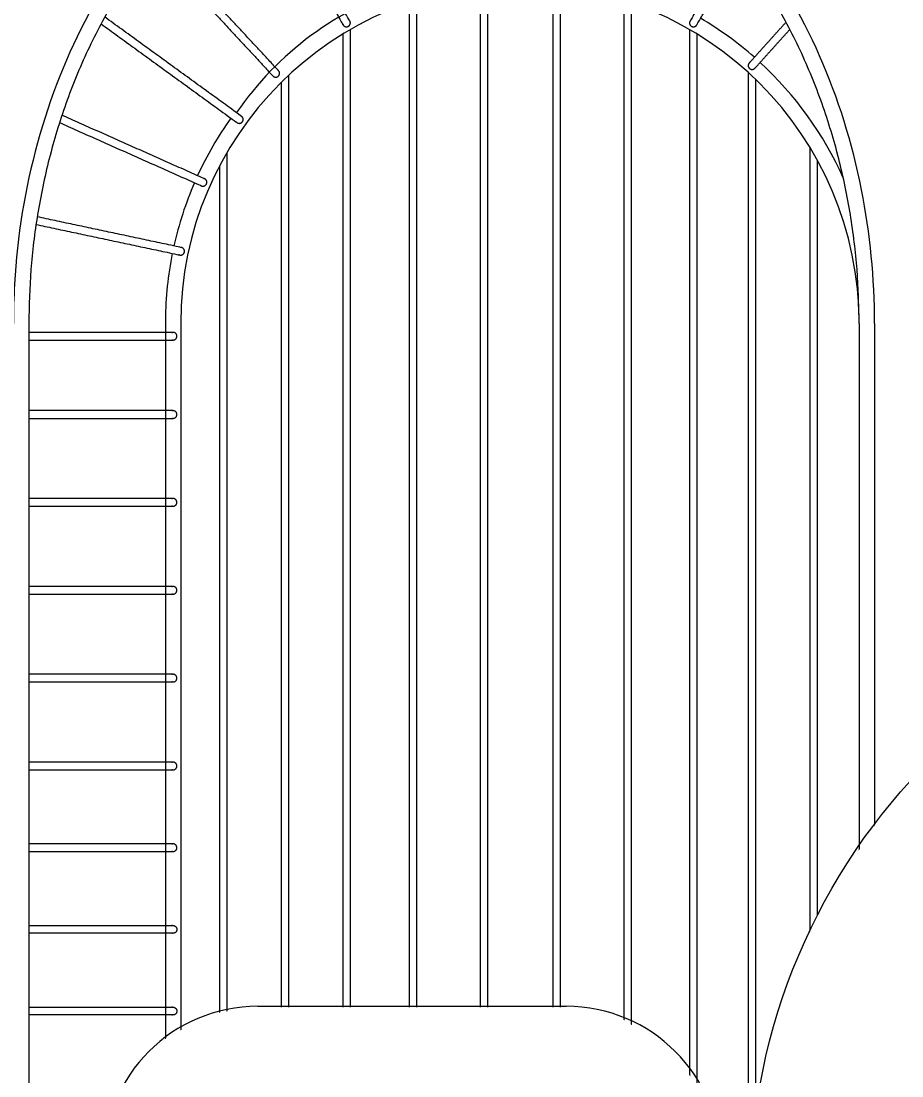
# Model space of a CAD drawing. Header units: millimetres. Extents: x 29001 to 40804, y -8833 to -5892.
# Drawn here: x 29496.7 to 29553.9, y -8410.4 to -8342 of the extents above; entities that cross this region are included whole.
import ezdxf
from ezdxf.enums import TextEntityAlignment as Align

# ---------------------------------------------------------------- set-up
doc = ezdxf.new("R2010")
doc.units = ezdxf.units.MM
doc.layers.get('0').update_dxf_attribs({"lineweight": 0})
for name, color, linetype, lineweight in [('wipeout', 254, 'Continuous', 0), ('xxx_Auto_Kaplama_Mermer Tarama', 45, 'Continuous', 0), ('xxx_Auto_Tefris_Silik', 252, 'Continuous', 0), ('xxx_Auto_Tefris_Tefris', 32, 'Continuous', 0), ('xxx_Auto_Yardimci_Isaret Genel', 51, 'Continuous', 0)]:
    doc.layers.add(name, color=color, linetype=linetype, lineweight=lineweight)
doc.styles.add('AUTOBAN', font='')
doc.styles.get('AUTOBAN').set_extended_font_data('Helvetica Normal Tr')

# ---------------------------------------------------------------- blocks, each defined once
blk = doc.blocks.new('sedirxx')
at = {"layer": 'xxx_Auto_Tefris_Silik'}
for p, q in [((-25.577, 78.773), (-25.576, -77.77)), ((-25.101, 78.824), (-25.099, -77.821)), ((-20.872, 78.821), (-20.87, -77.818)), ((-20.395, 78.77), (-20.394, -77.767)), ((-30.178, 77.721), (-30.177, -76.718)), ((-29.702, 77.879), (-29.7, -76.876)), ((-16.268, 77.869), (-16.266, -76.866)), ((-15.791, 77.71), (-15.79, -76.707)), ((-34.015, 75.969), (-34.013, -74.966)), ((-12.001, 75.977), (-11.999, -74.974)), ((-34.492, 75.685), (-34.49, -74.682)), ((-11.524, 75.694), (-11.523, -74.691)), ((-38.492, 72.546), (-38.49, -71.543)), ((-38.015, 73.005), (-38.013, -72.002)), ((-8.195, 73.197), (-8.194, -72.194)), ((-7.719, 72.751), (-7.717, -71.748)), ((-42.015, 67.991), (-42.013, -66.987)), ((-4.195, 68.342), (-4.194, -56.925)), ((-42.492, 67.128), (-42.49, -66.125)), ((-3.719, 67.518), (-3.717, -56.925))]:
    blk.add_line(p, q, dxfattribs=at)
for points, knots in [([(-40.782, 87.222), (-37.624, 81.754), (-34.467, 76.285), (-34.342, 76.069), (-34.126, 76.194), (-33.909, 76.319), (-34.034, 76.535), (-37.201, 82.02), (-40.367, 87.504)], [0, 0, 0, 12.628439, 12.628439, 13.021139, 13.021139, 13.413838, 13.413838, 26.07952, 26.07952, 26.07952]), ([(-46.87, 81.431), (-42.947, 77.204), (-39.024, 72.976), (-38.854, 72.793), (-38.671, 72.963), (-38.488, 73.133), (-38.658, 73.316), (-42.606, 77.571), (-46.553, 81.826)], [1.094234, 1.094234, 1.094234, 12.628439, 12.628439, 13.021139, 13.021139, 13.413838, 13.413838, 25.021931, 25.021931, 25.021931]), ([(-9.076, 81.543), (-10.522, 79.039), (-11.967, 76.535), (-12.092, 76.319), (-11.876, 76.194), (-11.659, 76.069), (-11.534, 76.285), (-10.139, 78.702), (-8.744, 81.119)], [0, 0, 0, 5.7827, 5.7827, 6.175399, 6.175399, 6.568098, 6.568098, 12.149315, 12.149315, 12.149315]), ([(-50.172, 76.357), (-45.761, 73.152), (-41.351, 69.948), (-41.148, 69.801), (-41.001, 70.003), (-40.855, 70.205), (-41.057, 70.352), (-45.494, 73.576), (-49.932, 76.8)], [0, 0, 0, 10.903723, 10.903723, 11.296422, 11.296422, 11.689121, 11.689121, 22.659097, 22.659097, 22.659097]), ([(-5.743, 76.465), (-6.937, 75.139), (-8.131, 73.813), (-8.298, 73.627), (-8.113, 73.46), (-7.927, 73.292), (-7.76, 73.478), (-6.627, 74.736), (-5.494, 75.994)], [0, 0, 0, 3.569133, 3.569133, 3.961832, 3.961832, 4.354531, 4.354531, 7.739951, 7.739951, 7.739951]), ([(-52.862, 69.946), (-48.26, 67.897), (-43.657, 65.848), (-43.429, 65.746), (-43.327, 65.975), (-43.226, 66.203), (-43.454, 66.305), (-48.08, 68.364), (-52.706, 70.424)], [0, 0, 0, 10.075638, 10.075638, 10.468337, 10.468337, 10.861036, 10.861036, 20.989001, 20.989001, 20.989001]), ([(-54.386, 63.34), (-49.723, 62.349), (-45.061, 61.358), (-44.817, 61.306), (-44.765, 61.551), (-44.713, 61.795), (-44.957, 61.847), (-49.633, 62.841), (-54.31, 63.835)], [0, 0, 0, 9.532977, 9.532977, 9.925677, 9.925677, 10.318376, 10.318376, 19.879785, 19.879785, 19.879785]), ([(-54.856, 55.843), (-50.178, 55.843), (-45.501, 55.843), (-45.251, 55.843), (-45.251, 56.093), (-45.251, 56.343), (-45.501, 56.343), (-50.178, 56.343), (-54.856, 56.343)], [0, 0, 0, 9.355225, 9.355225, 9.747924, 9.747924, 10.140623, 10.140623, 19.495847, 19.495847, 19.495847]), ([(-54.856, 55.843), (-50.178, 55.843), (-45.501, 55.843), (-45.251, 55.843), (-45.251, 56.093), (-45.251, 56.343), (-45.501, 56.343), (-50.178, 56.343), (-54.856, 56.343)], [0, 0, 0, 9.355225, 9.355225, 9.747924, 9.747924, 10.140623, 10.140623, 19.495847, 19.495847, 19.495847]), ([(-54.856, 50.763), (-50.178, 50.763), (-45.501, 50.763), (-45.251, 50.763), (-45.251, 51.013), (-45.251, 51.263), (-45.501, 51.263), (-50.178, 51.263), (-54.856, 51.263)], [0, 0, 0, 9.355225, 9.355225, 9.747924, 9.747924, 10.140623, 10.140623, 19.495847, 19.495847, 19.495847]), ([(-54.856, 45.063), (-50.178, 45.063), (-45.501, 45.063), (-45.251, 45.063), (-45.251, 45.313), (-45.251, 45.563), (-45.501, 45.563), (-50.178, 45.563), (-54.856, 45.563)], [0, 0, 0, 9.355225, 9.355225, 9.747924, 9.747924, 10.140623, 10.140623, 19.495847, 19.495847, 19.495847]), ([(-54.856, 39.363), (-50.178, 39.363), (-45.501, 39.363), (-45.251, 39.363), (-45.251, 39.613), (-45.251, 39.863), (-45.501, 39.863), (-50.178, 39.863), (-54.856, 39.863)], [0, 0, 0, 9.355225, 9.355225, 9.747924, 9.747924, 10.140623, 10.140623, 19.495847, 19.495847, 19.495847]), ([(-54.856, 33.663), (-50.178, 33.663), (-45.501, 33.663), (-45.251, 33.663), (-45.251, 33.913), (-45.251, 34.163), (-45.501, 34.163), (-50.178, 34.163), (-54.856, 34.163)], [0, 0, 0, 9.355225, 9.355225, 9.747924, 9.747924, 10.140623, 10.140623, 19.495847, 19.495847, 19.495847]), ([(-54.856, 27.963), (-50.178, 27.963), (-45.501, 27.963), (-45.251, 27.963), (-45.251, 28.213), (-45.251, 28.463), (-45.501, 28.463), (-50.178, 28.463), (-54.856, 28.463)], [0, 0, 0, 9.355225, 9.355225, 9.747924, 9.747924, 10.140623, 10.140623, 19.495847, 19.495847, 19.495847]), ([(-54.856, 22.663), (-50.178, 22.663), (-45.501, 22.663), (-45.251, 22.663), (-45.251, 22.913), (-45.251, 23.163), (-45.501, 23.163), (-50.178, 23.163), (-54.856, 23.163)], [0, 0, 0, 9.355225, 9.355225, 9.747924, 9.747924, 10.140623, 10.140623, 19.495847, 19.495847, 19.495847]), ([(-54.856, 17.863), (-50.178, 17.863), (-45.501, 17.863), (-45.251, 17.863), (-45.251, 17.613), (-45.251, 17.363), (-45.501, 17.363), (-50.178, 17.363), (-54.856, 17.363)], [0, 0, 0, 9.355225, 9.355225, 9.747924, 9.747924, 10.140623, 10.140623, 19.495847, 19.495847, 19.495847]), ([(-54.856, 12.564), (-50.178, 12.564), (-45.501, 12.564), (-45.251, 12.564), (-45.251, 12.314), (-45.251, 12.064), (-45.501, 12.064), (-50.178, 12.064), (-54.856, 12.064)], [0, 0, 0, 9.355225, 9.355225, 9.747924, 9.747924, 10.140623, 10.140623, 19.495847, 19.495847, 19.495847])]:
    blk.add_rational_spline(points, [1, 1, 1, 0.707106781187, 1, 0.707106781187, 1, 1, 1], degree=2, knots=knots, dxfattribs=at)
at = {"layer": 'xxx_Auto_Tefris_Tefris'}
for p, q in [((-54.856, 56.925), (-54.854, -55.921)), ((-45.999, 57.175), (-45.999, -55.671)), ((-45.001, 56.925), (-44.999, -55.921)), ((-1.001, 56.925), (-0.999, -56.925)), ((-0.001, 56.925), (0.001, -56.925))]:
    blk.add_line(p, q, dxfattribs=at)
for centre, radius, start, end in [((-23.001, 56.925), 22, 0, 180), ((-24.181, 58.778), 20.874, 107.17809, 145.52514), ((-23.001, 56.925), 23, 48.62279, 59.37721), ((-23.001, 56.925), 23, 24.26122, 47.37721), ((-23.001, 56.925), 23, 144.62279, 155.37721), ((-23.001, 56.925), 23, 156.62279, 167.37721), ((-23.001, 56.925), 23, 168.62279, 179.37721)]:
    blk.add_arc(centre, radius, start, end, dxfattribs=at)
blk.add_open_spline([(-0.001, 56.925), (-0.001, 59.84), (-0.285, 62.755), (-1.444, 68.619), (-2.363, 71.555), (-4.776, 77.024), (-6.271, 79.557), (-9.74, 84.041), (-11.714, 85.993), (-16.011, 89.172), (-18.333, 90.398), (-23.084, 92.001), (-25.506, 92.403), (-27.928, 92.403), (-29.502, 92.403), (-31.075, 92.234), (-35.09, 91.366), (-37.495, 90.41), (-42.009, 87.735), (-44.117, 86.015), (-47.896, 81.941), (-49.566, 79.587), (-52.359, 74.411), (-53.481, 71.591), (-55.106, 65.677), (-55.609, 62.585), (-55.832, 58.619), (-55.856, 57.772), (-55.856, 56.925)], degree=3, knots=[4.712389, 4.712389, 4.712389, 4.712389, 4.960422, 4.960422, 5.226706, 5.226706, 5.492989, 5.492989, 5.759273, 5.759273, 6.025556, 6.025556, 6.283185, 6.283185, 6.283185, 6.450503, 6.450503, 6.716786, 6.716786, 6.98307, 6.98307, 7.249353, 7.249353, 7.515637, 7.515637, 7.781921, 7.781921, 7.853982, 7.853982, 7.853982, 7.853982], dxfattribs=at)
blk.add_rational_spline([(-1.001, 56.925), (-1.001, 91.403), (-27.928, 91.403), (-54.856, 91.403), (-54.856, 56.925)], [1, 0.707106781187, 1, 0.707106781187, 1], degree=2, knots=[4.712389, 4.712389, 4.712389, 6.283185, 6.283185, 7.853982, 7.853982, 7.853982], dxfattribs=at)
blk = doc.blocks.new('R80cm')
blk.add_wipeout([(4.162, 39.783), (9.787, 38.784), (17.21, 36.108), (22.277, 33.222), (28.23, 28.338), (32.031, 23.959), (35.092, 19.198), (38.43, 11.095), (39.919, 2.547), (39.671, -5.122), (37.658, -13.487), (34.06, -20.974), (29.241, -27.294), (22.12, -33.328), (14.633, -37.227), (7.041, -39.376), (-0.672, -39.994), (-8.341, -39.121), (-17.203, -36.112), (-22.338, -33.182), (-26.549, -29.919), (-30.95, -25.34), (-35.627, -18.186), (-37.75, -13.225), (-39.806, -3.936), (-39.979, 1.307), (-39.33, 7.293), (-37.622, 13.585), (-35.764, 17.916), (-31.533, 24.61), (-27.961, 28.604), (-27.961, 28.604), (-19.73, 34.796), (-11.386, 38.345), (-4.929, 39.695), (0.558, 39.996)]).dxf.layer = 'wipeout'
at = {"layer": 'xxx_Auto_Tefris_Tefris'}
blk.add_circle((0, 0), 40, dxfattribs=at)
blk = doc.blocks.new('MOBİLYALAR')
at = {"layer": 'xxx_Auto_Tefris_Tefris'}
blk.add_circle((439.223, -2096.383), 40, dxfattribs=at)
blk.add_blockref('sedirxx', (407.29, -2096.749))
blk.add_blockref('R80cm', (439.223, -2096.383))
blk = doc.blocks.new('_TagSlot')
at = {"color": 0, "linetype": 'ByBlock', "lineweight": -2, "transparency": 16777216}
for p, q in [((-4, 4), (4, 4)), ((-4, -4), (4, -4))]:
    blk.add_line(p, q, dxfattribs=at)
for centre, start, end in [((-4, 0), 90, 270), ((4, 0), 270, 90)]:
    blk.add_arc(centre, 4, start, end, dxfattribs=at)
at = {"layer": 'xxx_Auto_Kaplama_Mermer Tarama', "color": 0, "transparency": 16777216, "style": 'AUTOBAN'}
blk.add_attdef('TAGNUMBER', text='', height=3, dxfattribs=at).set_placement((0, -1.5), align=Align.CENTER)
blk = doc.blocks.new('key planxx')
blk.add_wipeout([(-1111.165, -1440.737), (-1091.165, -1440.737), (-1087.334, -1441.499), (-1084.316, -1443.45), (-1082.429, -1445.868), (-1081.465, -1448.302), (-1081.165, -1450.737), (-1081.772, -1454.169), (-1083.677, -1457.365), (-1085.031, -1458.635), (-1087.808, -1460.156), (-1091.165, -1460.737), (-1112.792, -1460.603), (-1115.16, -1459.904), (-1117.926, -1458.104), (-1119.114, -1456.804), (-1120.985, -1452.623), (-1120.963, -1448.741), (-1119.661, -1445.462), (-1117.798, -1443.254), (-1114.1, -1441.177)])
at = {"layer": 'xxx_Auto_Yardimci_Isaret Genel', "xscale": 2.5, "yscale": 2.5, "zscale": 2.5}
blk.add_blockref('_TagSlot', (-1100.974, -1450.676), dxfattribs=at).add_auto_attribs({'TAGNUMBER': 'HM 14'})

msp = doc.modelspace()

# ---------------------------------------------------------------- block references
at = {"color": 6}
msp.add_blockref('MOBİLYALAR', (29144.792, -6321.799), dxfattribs=at)

# ---------------------------------------------------------------- next in the draw order: block references
msp.add_blockref('key planxx', (30623.057, -6965.248), dxfattribs=at)

doc.saveas('drawing.dxf')
